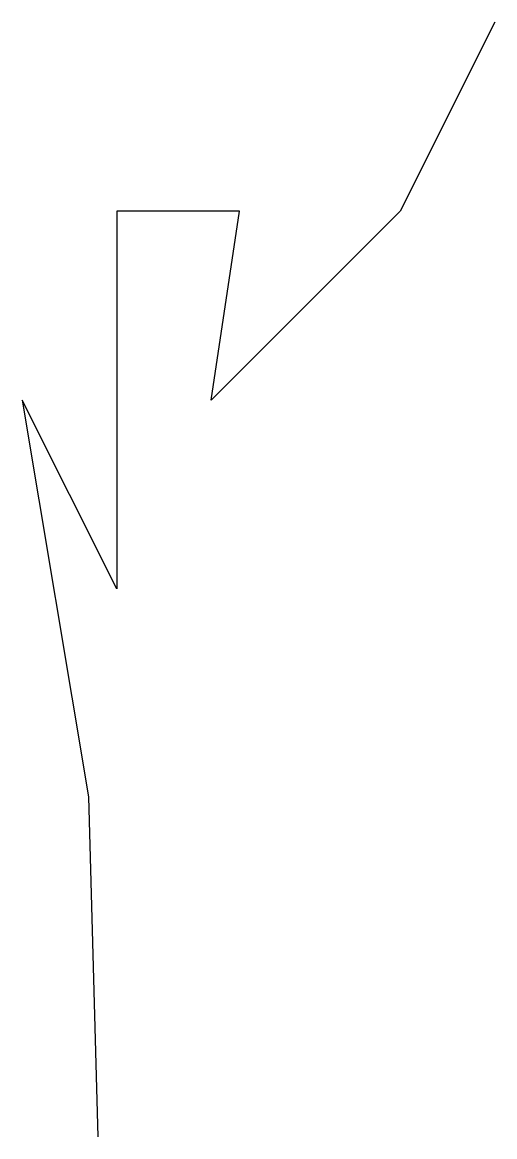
# Model space of a CAD drawing. Header units: millimetres. Extents: x -50 to 0, y -118 to 0.
import ezdxf

# ---------------------------------------------------------------- set-up
doc = ezdxf.new("R2010")
doc.units = ezdxf.units.MM
doc.header["$MEASUREMENT"] = 0
doc.layers.get('0').update_dxf_attribs({"lineweight": 25, "true_color": 0xffffff})

msp = doc.modelspace()

# ---------------------------------------------------------------- linework, layer by layer
for p, q in [((0, 0), (-10, -20)), ((-40, -20), (-40, -60)), ((-27, -20), (-40, -20)), ((-10, -20), (-30, -40)), ((-30, -40), (-27, -20)), ((-40, -60), (-50, -40)), ((-50, -40), (-43, -82)), ((-43, -82), (-42, -118))]:
    msp.add_line(p, q)

doc.saveas('drawing.dxf')
